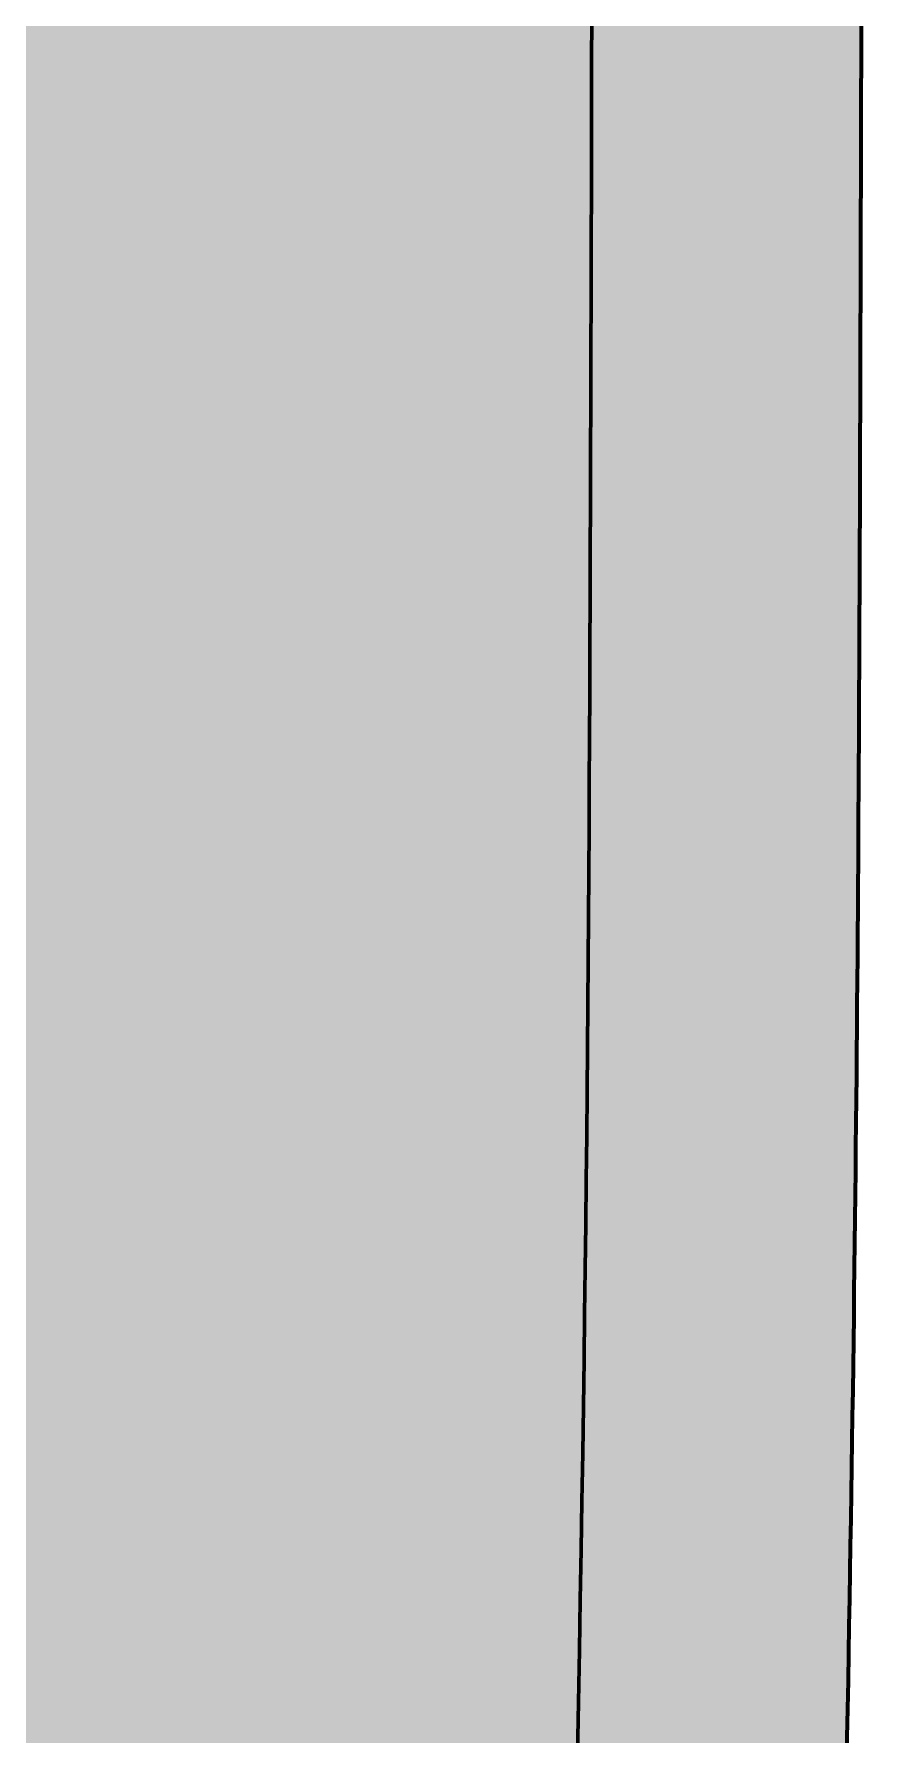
# Model space of a CAD drawing. Header units: millimetres. Extents: x 10.5 to 64.4, y 0.5 to 70.6.
# Drawn here: x 57.92 to 64.4, y 37.92 to 51.11 of the extents above; entities that cross this region are included whole.
import ezdxf

# ---------------------------------------------------------------- set-up
doc = ezdxf.new("R2010")
doc.units = ezdxf.units.MM

msp = doc.modelspace()

# ---------------------------------------------------------------- hatches: boundary and pattern name
at = {"true_color": 0x000000, "transparency": 33554687}
h = msp.add_hatch(color=18, dxfattribs=at)
edge = h.paths.add_edge_path(flags=0)
edge.add_spline(control_points=[(10.543, 58.849), (10.484, 62.163), (23.459, 70.58), (37.386, 70.516), (50.298, 70.457), (64.379, 62.173), (64.363, 58.849), (64.292, 43.515), (64.397, 43.399), (63.987, 27.611), (63.704, 16.727), (40.353, 0.499), (37.386, 0.889), (33.965, 1.338), (11.139, 14.306), (10.92, 29.116), (10.735, 41.574), (10.721, 48.941), (10.543, 58.849)], knot_values=[0, 0, 0, 0, 1, 1, 1, 2, 2, 2, 3, 3, 3, 4, 4, 4, 5, 5, 5, 6, 6, 6, 6], degree=3, periodic=1)
at = {"true_color": 0xffffff, "transparency": 33554687}
h = msp.add_hatch(color=7, dxfattribs=at)
edge = h.paths.add_edge_path(flags=0)
edge.add_spline(control_points=[(59.131, 51.047), (59.258, 51.047), (59.362, 50.933), (59.362, 50.793), (59.362, 50.653), (59.258, 50.539), (59.131, 50.539), (59.003, 50.539), (58.899, 50.653), (58.899, 50.793), (58.899, 50.933), (59.003, 51.047), (59.131, 51.047)], knot_values=[0, 0, 0, 0, 1, 1, 1, 2, 2, 2, 3, 3, 3, 4, 4, 4, 4], degree=3, periodic=1)
h = msp.add_hatch(color=7, dxfattribs=at)
edge = h.paths.add_edge_path(flags=0)
edge.add_spline(control_points=[(60.919, 49.213), (61.004, 49.213), (61.074, 49.146), (61.074, 49.063), (61.074, 48.98), (61.004, 48.913), (60.919, 48.913), (60.834, 48.913), (60.765, 48.98), (60.765, 49.063), (60.765, 49.146), (60.834, 49.213), (60.919, 49.213)], knot_values=[0, 0, 0, 0, 1, 1, 1, 2, 2, 2, 3, 3, 3, 4, 4, 4, 4], degree=3, periodic=1)
h = msp.add_hatch(color=7, dxfattribs=at)
edge = h.paths.add_edge_path(flags=0)
edge.add_spline(control_points=[(61.919, 47.676), (62.004, 47.676), (62.074, 47.609), (62.074, 47.526), (62.074, 47.443), (62.004, 47.376), (61.919, 47.376), (61.834, 47.376), (61.765, 47.443), (61.765, 47.526), (61.765, 47.609), (61.834, 47.676), (61.919, 47.676)], knot_values=[0, 0, 0, 0, 1, 1, 1, 2, 2, 2, 3, 3, 3, 4, 4, 4, 4], degree=3, periodic=1)
h = msp.add_hatch(color=7, dxfattribs=at)
edge = h.paths.add_edge_path(flags=0)
edge.add_spline(control_points=[(58.952, 46.744), (59.09, 46.744), (59.203, 46.581), (59.203, 46.381), (59.203, 46.181), (59.09, 46.018), (58.952, 46.018), (58.813, 46.018), (58.701, 46.181), (58.701, 46.381), (58.701, 46.581), (58.813, 46.744), (58.952, 46.744)], knot_values=[0, 0, 0, 0, 1, 1, 1, 2, 2, 2, 3, 3, 3, 4, 4, 4, 4], degree=3, periodic=1)
h = msp.add_hatch(color=7, dxfattribs=at)
edge = h.paths.add_edge_path(flags=0)
edge.add_spline(control_points=[(58.289, 45.622), (58.381, 45.622), (58.456, 45.526), (58.456, 45.408), (58.456, 45.289), (58.381, 45.193), (58.289, 45.193), (58.196, 45.193), (58.121, 45.289), (58.121, 45.408), (58.121, 45.526), (58.196, 45.622), (58.289, 45.622)], knot_values=[0, 0, 0, 0, 1, 1, 1, 2, 2, 2, 3, 3, 3, 4, 4, 4, 4], degree=3, periodic=1)
h = msp.add_hatch(color=7, dxfattribs=at)
edge = h.paths.add_edge_path(flags=0)
edge.add_spline(control_points=[(58.131, 44.663), (58.216, 44.663), (58.285, 44.596), (58.285, 44.513), (58.285, 44.43), (58.216, 44.363), (58.131, 44.363), (58.045, 44.363), (57.976, 44.43), (57.976, 44.513), (57.976, 44.596), (58.045, 44.663), (58.131, 44.663)], knot_values=[0, 0, 0, 0, 1, 1, 1, 2, 2, 2, 3, 3, 3, 4, 4, 4, 4], degree=3, periodic=1)
h = msp.add_hatch(color=7, dxfattribs=at)
edge = h.paths.add_edge_path(flags=0)
edge.add_spline(control_points=[(60.799, 38.578), (60.891, 38.578), (60.966, 38.482), (60.966, 38.364), (60.966, 38.245), (60.891, 38.149), (60.799, 38.149), (60.706, 38.149), (60.631, 38.245), (60.631, 38.364), (60.631, 38.482), (60.706, 38.578), (60.799, 38.578)], knot_values=[0, 0, 0, 0, 1, 1, 1, 2, 2, 2, 3, 3, 3, 4, 4, 4, 4], degree=3, periodic=1)

# ---------------------------------------------------------------- linework, layer by layer
at = {"color": 7, "linetype": 'Continuous', "lineweight": 158, "true_color": 0xffffff}
msp.add_open_spline([(10.543, 58.849), (10.721, 48.941), (10.735, 41.574), (10.92, 29.116), (11.139, 14.306), (33.965, 1.338), (37.386, 0.889), (40.353, 0.499), (63.704, 16.727), (63.987, 27.611), (64.397, 43.399), (64.292, 43.515), (64.363, 58.849), (64.379, 62.173), (50.298, 70.457), (37.386, 70.516), (23.459, 70.58), (10.484, 62.163), (10.543, 58.849)], degree=3, knots=[0, 0, 0, 0, 1, 1, 1, 2, 2, 2, 3, 3, 3, 4, 4, 4, 5, 5, 5, 6, 6, 6, 6], dxfattribs=at)
at = {"color": 7, "linetype": 'Continuous', "lineweight": 60, "true_color": 0xffffff}
msp.add_open_spline([(12.637, 57.49), (12.801, 48.353), (12.814, 41.56), (12.984, 30.071), (13.187, 16.413), (34.237, 4.454), (37.391, 4.04), (40.128, 3.681), (61.661, 18.646), (61.922, 28.683), (62.3, 43.242), (62.203, 43.349), (62.269, 57.49), (62.283, 60.556), (49.299, 68.195), (37.391, 68.249), (24.548, 68.308), (12.582, 60.546), (12.637, 57.49)], degree=3, knots=[0, 0, 0, 0, 1, 1, 1, 2, 2, 2, 3, 3, 3, 4, 4, 4, 5, 5, 5, 6, 6, 6, 6], dxfattribs=at)

doc.saveas('drawing.dxf')
